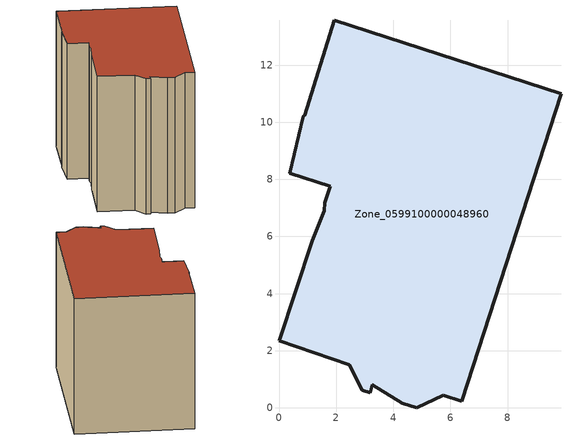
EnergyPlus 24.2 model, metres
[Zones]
Zone_0599100000048960
 floor ground (C_G): 3.27,0.8 3.2,0.53 2.91,0.62 2.46,1.5 0,2.35 1.16,5.85 1.58,6.89 1.6,7.17 1.79,7.75 0.37,8.22 0.84,10.21 0.89,10.23 1.93,13.57 9.87,10.99 6.4,0.23 5.74,0.44 4.83,0 4.32,0.17 z0
 wall outside (C_F): 1.58,6.89 1.16,5.85 0,2.35 2.46,1.5 2.91,0.62 3.2,0.53 3.27,0.8 4.32,0.17 4.83,0 5.74,0.44 6.4,0.23 9.87,10.99 1.93,13.57 0.89,10.23 0.84,10.21 0.37,8.22 1.79,7.75 1.6,7.17 1.58,6.89 z0:10.17
 roof outside (C_R): 3.2,0.53 3.27,0.8 4.32,0.17 4.83,0 5.74,0.44 6.4,0.23 9.87,10.99 1.93,13.57 0.89,10.23 0.84,10.21 0.37,8.22 1.79,7.75 1.6,7.17 1.58,6.89 1.16,5.85 0,2.35 2.46,1.5 2.91,0.62 z10.17
[BUILDING]
Pand.0599100000048960: North Axis=0; Terrain=City; Loads Convergence Tolerance Value=0.04; Temperature Convergence Tolerance Value=0.4; Solar Distribution=FullExterior; Maximum Number of Warmup Days=25; Minimum Number of Warmup Days=1
[Site:Location]
Rotterdam.The.Hague.AP_ZH_NLD Design_Conditions: Latitude=51.96; Longitude=4.45; Time Zone=1; Elevation=-4.5
[SITE:GROUNDTEMPERATURE:BUILDINGSURFACE]
18, 18, 18, 18, 18, 18, 18, 18, 18, 18, 18, 18
[MATERIAL] Thermal Absorptance=0.9; Solar Absorptance=0.7; Visible Absorptance=0.7
Name | Roughness | Thickness | Conductivity | Density | Specific Heat
G.TC.1946 | MediumSmooth | 0.15 | 1 | 540 | 1210
F.TC.1946 | Rough | 0.3 | 0.857143 | 1920 | 840
R.TC.1946 | MediumRough | 0.2 | 0.909091 | 1500 | 1000
[CONSTRUCTION]
C_G: G.TC.1946
C_F: F.TC.1946
C_R: R.TC.1946
[ZONE]
Zone_0599100000048960: Type=1; Multiplier=1; Ceiling Height=Autocalculate; Volume=Autocalculate; Floor Area=autocalculate; Part of Total Floor Area=Yes
[ZONEINFILTRATION:DESIGNFLOWRATE]
Infil_Zone_0599100000048960: Zone or ZoneList or Space or SpaceList=Zone_0599100000048960; Schedule=AlwaysOn; Design Flow Rate Calculation Method=Flow/Area; Flow Rate per Floor Area=0.003; Constant Term Coefficient=1; Temperature Term Coefficient=0; Velocity Term Coefficient=0; Velocity Squared Term Coefficient=0
[HVACTEMPLATE:ZONE:IDEALLOADSAIRSYSTEM]
Zone_0599100000048960: Maximum Heating Supply Air Temperature=50; Minimum Cooling Supply Air Temperature=13; Maximum Heating Supply Air Humidity Ratio=0.0156; Minimum Cooling Supply Air Humidity Ratio=0.0077; Heating Limit=NoLimit; Cooling Limit=NoLimit; Dehumidification Control Type=ConstantSensibleHeatRatio; Cooling Sensible Heat Ratio=0.7; Dehumidification Setpoint=60; Humidification Control Type=None; Humidification Setpoint=30; Outdoor Air Method=None; Outdoor Air Flow Rate per Person=0.00944; Outdoor Air Flow Rate per Zone Floor Area=0; Outdoor Air Flow Rate per Zone=0; Demand Controlled Ventilation Type=None; Outdoor Air Economizer Type=NoEconomizer; Heat Recovery Type=None; Sensible Heat Recovery Effectiveness=0.7; Latent Heat Recovery Effectiveness=0.65
[ZONECONTROL:THERMOSTAT]
ThermostatControl_Zone_0599100000048960: Zone or ZoneList=Zone_0599100000048960; Control Type Schedule=DualSetpointControlType; Control 1=Thermostat_Zone_0599100000048960; Temperature Difference Between Cutout And Setpoint=0
[THERMOSTATSETPOINT:DUALSETPOINT]
Thermostat_Zone_0599100000048960: Heating Setpoint Temperature Schedule=HeatingSetpoint_Zone_0599100000048960; Cooling Setpoint Temperature Schedule=CoolingSetpoint_Zone_0599100000048960
[SCHEDULE:COMPACT]
HeatingSetpoint_Zone_0599100000048960: Through: 12/31, For: AllDays, Until: 24:00, 21
CoolingSetpoint_Zone_0599100000048960: Through: 12/31, For: AllDays, Until: 24:00, 24
DualSetpointControlType: Through: 12/31, For: AllDays, Until: 24:00, 4
AlwaysOn: Through: 12/31, For: AllDays, Until: 24:00, 1
